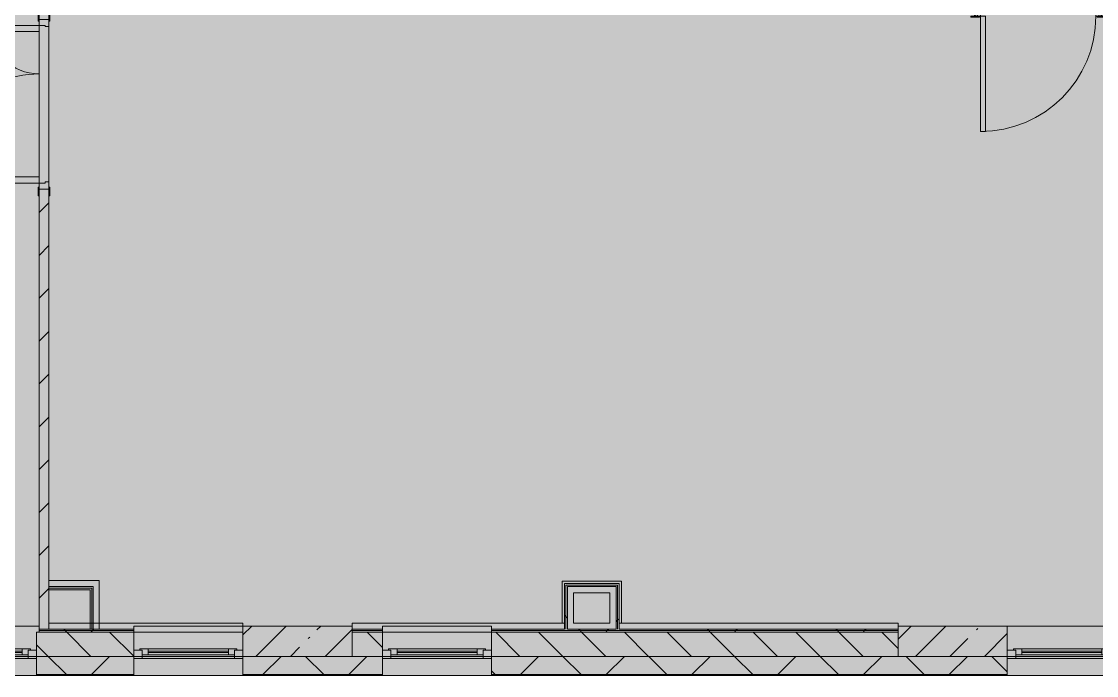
# Model space of a CAD drawing. Header units: millimetres. Extents: x 81548 to 272142, y -8553 to 29000.
# Drawn here: x 236937 to 245797, y -258 to 5138 of the extents above; entities that cross this region are included whole.
import ezdxf

# ---------------------------------------------------------------- set-up
doc = ezdxf.new("R2010")
doc.units = ezdxf.units.MM
doc.layers.add('A-DETL-GENF-2', color=7, linetype='Continuous', lineweight=9, true_color=0xc0c0c0, transparency=0.4)
for name, color, linetype, lineweight, true_color in [('A-DOOR-1', 7, 'Continuous', 5, 0xb7b7b7), ('A-DOOR-2', 7, 'Continuous', 5, 0xe2e2e2), ('A-DOOR-3', 7, 'Continuous', 5, 0xaaaaaa), ('A-DOOR-FRAM-1', 7, 'Continuous', 5, 0xe2e2e2), ('A-DOOR-FRAM-2', 7, 'Continuous', 5, 0xb7b7b7), ('A-DOOR-FRAM-3', 7, 'Continuous', 5, 0xaaaaaa), ('A-FLOR-2', 7, 'Continuous', 5, 0xb7b7b7), ('A-GLAZ-2', 7, 'Continuous', 5, 0x737373), ('A-WALL-4', 7, 'Continuous', 5, 0x737373), ('A-WALL-5', 7, 'Continuous', 9, 0x737373), ('I-WALL-2', 7, 'Continuous', 5, 0xe7e7e7), ('I-WALL-3', 7, 'Continuous', 9, 0xe7e7e7), ('I-WALL-5', 7, 'Continuous', 5, 0x737373), ('S-COLS-4', 7, 'Continuous', 5, 0x737373)]:
    doc.layers.add(name, color=color, linetype=linetype, lineweight=lineweight, true_color=true_color)
for name, color, linetype, lineweight in [('A-WALL-3', 7, 'Continuous', 5), ('I-WALL-4', 7, 'Continuous', 5), ('S-COLS-3', 7, 'Continuous', 5)]:
    doc.layers.add(name, color=color, linetype=linetype, lineweight=lineweight)
pattern_1 = [(45, (145131.5, 0), (-530.33, 530.33), []), (135, (145131.5, 0), (-530.33, -530.33), [])]

# ---------------------------------------------------------------- blocks, each defined once
blk = doc.blocks.new('120_Окно_СКБ_1Ст - 120_Окно_СКБ_1Ст 900х2500_h_ с форточкой-V82-2_10_3_птичка')
at = {"layer": 'A-GLAZ-2'}
for p, q in [((-450, -127), (-450, -57)), ((-450, -57), (-380, -57)), ((450, -57), (-450, -57)), ((-380, -57), (-380, -127)), ((380, -87), (-380, -87)), ((-380, -87), (-380, -127)), ((-330, -137), (-330, -87)), ((330, -137), (330, -87)), ((380, -127), (380, -57)), ((380, -57), (450, -57)), ((380, -127), (380, -87)), ((450, -57), (450, -127)), ((-380, -127), (-450, -127)), ((-450, -127), (-400, -127)), ((-380, -127), (-400, -127)), ((-400, -127), (-400, -137)), ((-400, -137), (400, -137)), ((400, -137), (-400, -137)), ((-330, -107), (330, -107)), ((330, -117), (-330, -117)), ((450, -127), (380, -127)), ((400, -127), (380, -127)), ((400, -127), (450, -127)), ((400, -137), (400, -127))]:
    blk.add_line(p, q, dxfattribs=at)
blk = doc.blocks.new('120_Окно_СКБ_1Ст - 120_Окно_СКБ_1Ст 900х2500_h_ с форточкой-22876038-2_10_3_птичка')
at = {"layer": 'A-GLAZ-2'}
for p, q in [((-450, -127), (-450, -57)), ((-450, -57), (-380, -57)), ((450, -57), (-450, -57)), ((-380, -57), (-380, -127)), ((380, -87), (-380, -87)), ((-380, -87), (-380, -127)), ((-330, -137), (-330, -87)), ((330, -137), (330, -87)), ((380, -127), (380, -57)), ((380, -57), (450, -57)), ((380, -127), (380, -87)), ((450, -57), (450, -127)), ((-380, -127), (-450, -127)), ((-450, -127), (-400, -127)), ((-380, -127), (-400, -127)), ((-400, -127), (-400, -137)), ((-400, -137), (400, -137)), ((400, -137), (-400, -137)), ((-330, -107), (330, -107)), ((330, -117), (-330, -117)), ((450, -127), (380, -127)), ((400, -127), (380, -127)), ((400, -127), (450, -127)), ((400, -137), (400, -127))]:
    blk.add_line(p, q, dxfattribs=at)
blk = doc.blocks.new('BSC_Колонна _Прямоугольная - 250х900-23282983-2_10_3_птичка')
at = {"layer": 'S-COLS-3'}
h = blk.add_hatch(dxfattribs=at)
h.set_pattern_fill('FP_103', color=256, style=0, pattern_type=2)
h.set_pattern_definition([(45, (-99480, -25), (-285.1231, 285.1231), []), (45, (-99194.88, -25), (-285.1231, 285.1231), [504.031, -100.806, 16.764, -84.042])])
h.paths.add_polyline_path([(450, -125), (450, 125), (-450, 125), (-450, -125), (376.4, -125)])
at = {"layer": 'S-COLS-4'}
for p, q in [((450, 125), (-450, 125)), ((-450, 125), (-450, -125)), ((450, -125), (450, 125)), ((-450, -125), (450, -125))]:
    blk.add_line(p, q, dxfattribs=at)
blk = doc.blocks.new('110_Дверь_СКБ_1Ст_Внутренняя1 - Д-7а_л__950x2100h_Туалет-V83-2_10_3_птичка')
at = {"layer": 'A-DOOR-2'}
h = blk.add_hatch(color=256, dxfattribs=at)
h.paths.add_polyline_path([(487.5, 110), (487.5, 70), (477.5, 70), (477.5, 30), (512.5, 30), (512.5, 110)])
h.paths.add_polyline_path([(-462.5, 110), (-487.5, 110), (-487.5, 30), (-452.5, 30), (-452.5, 70), (-462.5, 70)])
at = {"layer": 'A-DOOR-3'}
h = blk.add_hatch(dxfattribs=at)
h.set_pattern_fill('FP_104', color=256, style=0, pattern_type=2)
h.set_pattern_definition([(135, (1776.41, 174.685), (-14.14214, -14.14214), []), (225, (1776.41, 174.685), (14.14214, -14.14214), [])])
h.paths.add_polyline_path([(537.5, 110), (512.5, 110), (512.5, -110), (537.5, -110)])
at = {"layer": 'A-DOOR-FRAM-1'}
for points in [[(447.5, 1060), (447.5, 110), (487.5, 110), (487.5, 1060)], [(-542.5, 118), (-542.5, 110), (-472.5, 110), (-472.5, 118)], [(567.5, 118), (497.5, 118), (497.5, 110), (567.5, 110)], [(-472.5, 30), (-487.5, 30), (-487.5, -110), (-472.5, -110)], [(512.5, 30), (497.5, 30), (497.5, -110), (512.5, -110)], [(-542.5, -110), (-542.5, -118), (-472.5, -118), (-472.5, -110)], [(567.5, -110), (497.5, -110), (497.5, -118), (567.5, -118)]]:
    blk.add_hatch(color=256, dxfattribs=at).paths.add_polyline_path(points)
at = {"layer": 'A-DOOR-FRAM-3'}
h = blk.add_hatch(dxfattribs=at)
h.set_pattern_fill('FP_105', color=256, style=0, pattern_type=2)
h.set_pattern_definition([(45, (-346.384, 174.685), (-14.1421, 14.1421), []), (135, (-346.384, 174.685), (-14.1421, -14.1421), [])])
h.paths.add_polyline_path([(-487.5, 110), (-512.5, 110), (-512.5, -110), (-487.5, -110)])
at = {"layer": 'A-DOOR-1'}
for p, q in [((487.5, 1060), (447.5, 1060)), ((447.5, 1060), (447.5, 110)), ((487.5, 110), (487.5, 1060)), ((447.5, 110), (487.5, 110))]:
    blk.add_line(p, q, dxfattribs=at)
blk.add_arc((487.5, 110), 950, 90, 180, dxfattribs=at)
at = {"layer": 'A-DOOR-FRAM-2'}
for p, q in [((-472.5, 118), (-542.5, 118)), ((-542.5, 118), (-542.5, 110)), ((-542.5, 110), (-472.5, 110)), ((-487.5, 110), (-512.5, 110)), ((-512.5, 110), (-512.5, -110)), ((-462.5, 110), (-487.5, 110)), ((-487.5, 110), (-487.5, 30)), ((-487.5, -110), (-487.5, 110)), ((-472.5, 110), (-487.5, 110)), ((-487.5, 110), (-487.5, 109)), ((-487.5, 109), (-472.5, 109)), ((-472.5, 110), (-472.5, 118)), ((-472.5, 109), (-472.5, 110)), ((-462.5, 70), (-462.5, 110)), ((487.5, 110), (487.5, 70)), ((512.5, 110), (487.5, 110)), ((567.5, 118), (497.5, 118)), ((497.5, 118), (497.5, 110)), ((512.5, 110), (497.5, 110)), ((497.5, 110), (497.5, 109)), ((497.5, 110), (567.5, 110)), ((497.5, 109), (512.5, 109)), ((512.5, 30), (512.5, 110)), ((537.5, 110), (512.5, 110)), ((512.5, 110), (512.5, -110)), ((512.5, 109), (512.5, 110)), ((537.5, -110), (537.5, 110)), ((567.5, 110), (567.5, 118)), ((-487.5, 30), (-452.5, 30)), ((-472.5, 30), (-487.5, 30)), ((-487.5, 30), (-487.5, -110)), ((-472.5, -110), (-472.5, 30)), ((-452.5, 70), (-462.5, 70)), ((-452.5, 30), (-452.5, 70)), ((487.5, 70), (477.5, 70)), ((477.5, 70), (477.5, 30)), ((477.5, 30), (512.5, 30)), ((512.5, 30), (497.5, 30)), ((497.5, 30), (497.5, -110)), ((512.5, -110), (512.5, 30)), ((-472.5, -110), (-542.5, -110)), ((-542.5, -110), (-542.5, -118)), ((-542.5, -118), (-472.5, -118)), ((-512.5, -110), (-487.5, -110)), ((-487.5, -110), (-472.5, -110)), ((-472.5, -118), (-472.5, -110)), ((497.5, -110), (512.5, -110)), ((567.5, -110), (497.5, -110)), ((497.5, -110), (497.5, -118)), ((497.5, -118), (567.5, -118)), ((512.5, -110), (537.5, -110)), ((567.5, -118), (567.5, -110))]:
    blk.add_line(p, q, dxfattribs=at)
blk = doc.blocks.new('110_Дверь_СКБ_2Ст - Д-5_п_ Из игровой в коридор-32215844-2_10_3_птичка')
at = {"layer": 'A-DOOR-2'}
for points in [[(-637.5, 40), (-587.5, 40), (-587.5, 940), (-637.5, 940)], [(612.5, 440), (612.5, 40), (662.5, 40), (662.5, 440)]]:
    blk.add_hatch(color=256, dxfattribs=at).paths.add_polyline_path(points)
h = blk.add_hatch(color=256, dxfattribs=at)
h.paths.add_polyline_path([(-687.5, 40), (-687.5, -40), (-627.5, -40), (-627.5, -10), (-637.5, -10), (-637.5, 40)])
h.paths.add_polyline_path([(652.5, -40), (712.5, -40), (712.5, 40), (662.5, 40), (662.5, -10), (652.5, -10)])
at = {"layer": 'A-DOOR-FRAM-1'}
for points in [[(-742.5, 40), (-672.5, 40), (-672.5, 48), (-742.5, 48)], [(697.5, 40), (767.5, 40), (767.5, 48), (697.5, 48)], [(-742.5, -48), (-672.5, -48), (-672.5, -40), (-742.5, -40)], [(697.5, -48), (767.5, -48), (767.5, -40), (697.5, -40)]]:
    blk.add_hatch(color=256, dxfattribs=at).paths.add_polyline_path(points)
at = {"layer": 'A-DOOR-1'}
for p, q in [((-637.5, 940), (-637.5, 40)), ((-587.5, 940), (-637.5, 940)), ((-587.5, 40), (-587.5, 940)), ((662.5, 440), (612.5, 440)), ((612.5, 440), (612.5, 40)), ((662.5, 40), (662.5, 440)), ((-637.5, 40), (-587.5, 40)), ((612.5, 40), (662.5, 40))]:
    blk.add_line(p, q, dxfattribs=at)
for centre, radius, start, end in [((-637.5, 40), 900, 0, 90), ((662.5, 40), 400, 90, 180)]:
    blk.add_arc(centre, radius, start, end, dxfattribs=at)
at = {"layer": 'A-DOOR-FRAM-2'}
for p, q in [((-672.5, 48), (-742.5, 48)), ((-742.5, 48), (-742.5, 40)), ((-742.5, 40), (-672.5, 40)), ((-637.5, 40), (-687.5, 40)), ((-687.5, 40), (-687.5, -40)), ((-672.5, 40), (-672.5, 48)), ((-637.5, -10), (-637.5, 40)), ((662.5, 40), (662.5, -10)), ((712.5, 40), (662.5, 40)), ((767.5, 48), (697.5, 48)), ((697.5, 48), (697.5, 40)), ((697.5, 40), (767.5, 40)), ((712.5, -40), (712.5, 40)), ((767.5, 40), (767.5, 48)), ((-672.5, -40), (-742.5, -40)), ((-742.5, -40), (-742.5, -48)), ((-742.5, -48), (-672.5, -48)), ((-672.5, -39), (-687.5, -39)), ((-687.5, -39), (-687.5, -40)), ((-687.5, -40), (-627.5, -40)), ((-687.5, -40), (-672.5, -40)), ((-672.5, -40), (-672.5, -39)), ((-672.5, -48), (-672.5, -40)), ((-627.5, -10), (-637.5, -10)), ((-627.5, -40), (-627.5, -10)), ((662.5, -10), (652.5, -10)), ((652.5, -10), (652.5, -40)), ((652.5, -40), (712.5, -40)), ((712.5, -39), (697.5, -39)), ((697.5, -39), (697.5, -40)), ((697.5, -40), (712.5, -40)), ((767.5, -40), (697.5, -40)), ((697.5, -40), (697.5, -48)), ((697.5, -48), (767.5, -48)), ((712.5, -40), (712.5, -39)), ((767.5, -48), (767.5, -40))]:
    blk.add_line(p, q, dxfattribs=at)
blk = doc.blocks.new('BSC_Колонна _Прямоугольная - 250х900-V84-2_10_3_птичка')
at = {"layer": 'S-COLS-3'}
h = blk.add_hatch(dxfattribs=at)
h.set_pattern_fill('FP_106', color=256, style=0, pattern_type=2)
h.set_pattern_definition([(45, (-94080, -25), (-285.1231, 285.1231), []), (45, (-93794.88, -25), (-285.1231, 285.1231), [504.031, -100.806, 16.764, -84.042])])
h.paths.add_polyline_path([(450, -125), (450, 125), (-450, 125), (-450, -125), (205.3, -125)])
at = {"layer": 'S-COLS-4'}
for p, q in [((450, 125), (-450, 125)), ((-450, 125), (-450, -125)), ((450, -125), (450, 125)), ((-450, -125), (450, -125))]:
    blk.add_line(p, q, dxfattribs=at)
blk = doc.blocks.new('120_Окно_СКБ_1Ст - 120_Окно_СКБ_1Ст 900х2500_h_ с форточкой-V127-2_10_3_птичка')
at = {"layer": 'A-GLAZ-2'}
for p, q in [((-450, -127), (-450, -57)), ((-450, -57), (-380, -57)), ((450, -57), (-450, -57)), ((-380, -57), (-380, -127)), ((380, -87), (-380, -87)), ((-380, -87), (-380, -127)), ((-330, -137), (-330, -87)), ((330, -137), (330, -87)), ((380, -127), (380, -57)), ((380, -57), (450, -57)), ((380, -127), (380, -87)), ((450, -57), (450, -127)), ((-380, -127), (-450, -127)), ((-450, -127), (-404.9, -127)), ((-380, -127), (-400, -127)), ((-400, -127), (-400, -137)), ((-400, -137), (400, -137)), ((400, -137), (-400, -137)), ((-330, -107), (330, -107)), ((330, -117), (-330, -117)), ((450, -127), (380, -127)), ((400, -127), (380, -127)), ((400, -127), (450, -127)), ((400, -137), (400, -127))]:
    blk.add_line(p, q, dxfattribs=at)

msp = doc.modelspace()

# ---------------------------------------------------------------- hatches: boundary and pattern name
at = {"layer": 'A-DETL-GENF-2'}
msp.add_hatch(color=256, dxfattribs=at).paths.add_polyline_path([(268200.9, -258), (270369.5, -258), (270369.5, 21558), (238439.5, 21558), (238439.5, 27348), (229991.5, 27348), (229991.5, 5750), (234333.5, 5750), (234333.5, -258), (267272.4, -258)])
at = {"layer": 'A-WALL-3'}
h = msp.add_hatch(dxfattribs=at)
h.set_pattern_fill('FP_65', color=256, style=0, pattern_type=2)
h.set_pattern_definition([(135, (145131.52, 0), (-176.7767, -176.7767), [])])
h.paths.add_polyline_path([(267961.5, -100), (267961.5, 100), (267161.5, 100), (267161.5, -100), (267272.4, -100)])
h.paths.add_polyline_path([(254737.4, -100), (255361.5, -100), (255361.5, 100), (254061.5, 100), (254061.5, -100), (254273.1, -100)])
h.paths.add_polyline_path([(264461.5, -100), (264461.5, 100), (263961.5, 100), (263961.5, -100)])
h.paths.add_polyline_path([(258561.5, -100), (258811.5, -100), (258811.5, 100), (258561.5, 100)])
h.paths.add_polyline_path([(259844.3, -100), (260761.5, -100), (260761.5, 100), (259711.5, 100), (259711.5, -100)])
h.paths.add_polyline_path([(244161.5, -100), (244161.5, 100), (240811.5, 100), (240811.5, -100), (244059.4, -100)])
h.paths.add_polyline_path([(245961.5, -100), (246861.5, -100), (246861.5, 100), (245961.5, 100)])
h.paths.add_polyline_path([(249961.5, -100), (249961.5, 100), (248911.5, 100), (248911.5, -100), (249630.5, -100)])
h.paths.add_polyline_path([(247773.5, -100), (248011.5, -100), (248011.5, 100), (247761.5, 100), (247761.5, -100)])
h.paths.add_polyline_path([(239911.5, -100), (239911.5, 100), (239661.5, 100), (239661.5, -100), (239881.1, -100)])
h.paths.add_polyline_path([(237861.5, -100), (237861.5, 100), (237061.5, 100), (237061.5, -100), (237559.8, -100)])
h = msp.add_hatch(dxfattribs=at)
h.set_pattern_fill('FP_55', color=256, style=0, pattern_type=2)
h.set_pattern_definition([(45, (145131.5, 0), (-353.5534, 353.5534), []), (135, (145131.5, 0), (-353.5534, -353.5534), [])])
h.paths.add_polyline_path([(265361.5, -250), (266261.5, -250), (266261.5, -100), (265361.5, -100)])
h.paths.add_polyline_path([(267161.5, -250), (267961.5, -250), (267961.5, -100), (267161.5, -100)])
h.paths.add_polyline_path([(270058, -250), (270211.5, -250), (270211.5, -100), (268861.5, -100), (268861.5, -250), (269129.5, -250)])
h.paths.add_polyline_path([(255201.7, -250), (255361.5, -250), (255361.5, -100), (254061.5, -100), (254061.5, -250), (254737.4, -250)])
h.paths.add_polyline_path([(257661.5, -250), (258811.5, -250), (258811.5, -100), (257661.5, -100)])
h.paths.add_polyline_path([(259711.5, -250), (260761.5, -250), (260761.5, -100), (259711.5, -100)])
h.paths.add_polyline_path([(252416.1, -250), (253161.5, -250), (253161.5, -100), (252261.5, -100), (252261.5, -250)])
h.paths.add_polyline_path([(263061.5, -250), (264461.5, -250), (264461.5, -100), (263061.5, -100)])
h.paths.add_polyline_path([(240811.5, -250), (245061.5, -250), (245061.5, -100), (240811.5, -100)])
h.paths.add_polyline_path([(249961.5, -250), (249961.5, -100), (248911.5, -100), (248911.5, -250), (249630.5, -250)])
h.paths.add_polyline_path([(239911.5, -250), (239911.5, -100), (238761.5, -100), (238761.5, -250), (239881.1, -250)])
h.paths.add_polyline_path([(245961.5, -250), (248011.5, -250), (248011.5, -100), (245961.5, -100)])
h.paths.add_polyline_path([(237861.5, -250), (237861.5, -100), (237061.5, -100), (237061.5, -250), (237559.8, -250)])
h.paths.add_polyline_path([(236161.5, -250), (236161.5, -100), (234341.5, -100), (234341.5, -250), (235702.7, -250)])
at = {"layer": 'I-WALL-2'}
for points in [[(241486.5, 175), (241486.5, 475), (241436.5, 475), (241436.5, 175)], [(241786.5, 425), (241836.5, 425), (241836.5, 475), (241486.5, 475), (241486.5, 425)], [(241836.5, 175), (241836.5, 425), (241786.5, 425), (241786.5, 175)]]:
    msp.add_hatch(color=256, dxfattribs=at).paths.add_polyline_path(points)
at = {"layer": 'I-WALL-3'}
for points in [[(237577.5, 475), (237577.5, 525), (237161.5, 525), (237161.5, 475), (237559.8, 475)], [(237559.8, 125), (237577.5, 125), (237577.5, 475), (237527.5, 475), (237527.5, 125)], [(237161.5, 125), (237861.5, 125), (237861.5, 150), (238761.5, 150), (238761.5, 175), (237161.5, 175)]]:
    msp.add_hatch(color=256, dxfattribs=at).paths.add_polyline_path(points)
h = msp.add_hatch(color=256, dxfattribs=at)
h.paths.add_polyline_path([(244161.5, 125), (244161.5, 175), (241861.5, 175), (241861.5, 125), (244059.4, 125)])
h.paths.add_polyline_path([(239911.5, 125), (239911.5, 150), (240811.5, 150), (240811.5, 125), (241411.5, 125), (241411.5, 175), (239661.5, 175), (239661.5, 125), (239881.1, 125)])
h.paths.add_polyline_path([(241436.5, 125), (241836.5, 125), (241836.5, 175), (241436.5, 175)])
at = {"layer": 'I-WALL-4'}
h = msp.add_hatch(dxfattribs=at)
h.set_pattern_fill('FP_67', color=256, style=0, pattern_type=2)
h.set_pattern_definition([(45, (145131.52, 0), (-176.7767, 176.7767), [])])
h.paths.add_polyline_path([(237161.5, 125), (237161.5, 3755), (237081.5, 3755), (237081.5, 125), (237095.5, 125)])
h.paths.add_polyline_path([(237131.5, 5155), (237161.5, 5155), (237161.5, 10400), (237081.5, 10400), (237081.5, 5155)])
h = msp.add_hatch(dxfattribs=at)
h.set_pattern_fill('FP_167', color=256, style=0, pattern_type=2)
h.set_pattern_definition(pattern_1)
h.paths.add_polyline_path([(241411.5, 125), (241424, 125), (241424, 500), (241411.5, 500), (241411.5, 175)])
h = msp.add_hatch(dxfattribs=at)
h.set_pattern_fill('FP_167', color=256, style=0, pattern_type=2)
h.set_pattern_definition(pattern_1)
h.paths.add_polyline_path([(241424, 125), (241436.5, 125), (241436.5, 487.5), (241424, 487.5), (241424, 175)])
h = msp.add_hatch(dxfattribs=at)
h.set_pattern_fill('FP_167', color=256, style=0, pattern_type=2)
h.set_pattern_definition(pattern_1)
h.paths.add_polyline_path([(241836.5, 125), (241849, 125), (241849, 475), (241836.5, 475), (241836.5, 175)])
h = msp.add_hatch(dxfattribs=at)
h.set_pattern_fill('FP_167', color=256, style=0, pattern_type=2)
h.set_pattern_definition(pattern_1)
h.paths.add_polyline_path([(241849, 125), (241861.5, 125), (241861.5, 487.5), (241849, 487.5), (241849, 175)])
h = msp.add_hatch(dxfattribs=at)
h.set_pattern_fill('FP_167', color=256, style=0, pattern_type=2)
h.set_pattern_definition(pattern_1)
h.paths.add_polyline_path([(237861.5, 112.5), (237861.5, 125), (237081.5, 125), (237081.5, 112.5), (237559.8, 112.5)])
h = msp.add_hatch(dxfattribs=at)
h.set_pattern_fill('FP_167', color=256, style=0, pattern_type=2)
h.set_pattern_definition(pattern_1)
h.paths.add_polyline_path([(237227.3, 100), (237861.5, 100), (237861.5, 112.5), (237081.5, 112.5), (237081.5, 100), (237161.5, 100)])
h = msp.add_hatch(dxfattribs=at)
h.set_pattern_fill('FP_167', color=256, style=0, pattern_type=2)
h.set_pattern_definition(pattern_1)
h.paths.add_polyline_path([(241738.1, 112.5), (244161.5, 112.5), (244161.5, 125), (240811.5, 125), (240811.5, 112.5), (241273.9, 112.5)])
h.paths.add_polyline_path([(239911.5, 112.5), (239911.5, 125), (239661.5, 125), (239661.5, 112.5), (239881.1, 112.5)])
h = msp.add_hatch(dxfattribs=at)
h.set_pattern_fill('FP_167', color=256, style=0, pattern_type=2)
h.set_pattern_definition(pattern_1)
h.paths.add_polyline_path([(244059.4, 100), (244161.5, 100), (244161.5, 112.5), (240811.5, 112.5), (240811.5, 100), (243130.9, 100)])
h.paths.add_polyline_path([(239881.1, 100), (239911.5, 100), (239911.5, 112.5), (239661.5, 112.5), (239661.5, 100)])

# ---------------------------------------------------------------- linework, layer by layer
at = {"layer": 'A-FLOR-2'}
for p, q in [((241391.5, 174.2), (241391.5, 520)), ((241391.5, 520), (241881.5, 520)), ((241881.5, 520), (241881.5, 174.6))]:
    msp.add_line(p, q, dxfattribs=at)
at = {"layer": 'A-WALL-4'}
for p, q in [((237081.5, 100), (237061.5, 100)), ((237061.5, 100), (237061.5, -258)), ((237861.5, -258), (237861.5, 100)), ((239911.5, -258), (239911.5, 100)), ((240811.5, 100), (240811.5, -258)), ((236181.5, -100), (237061.5, -100)), ((237861.5, -100), (238761.5, -100)), ((238761.5, -100), (238761.5, -258)), ((239911.5, -100), (240811.5, -100)), ((245061.5, -258), (245061.5, -100)), ((245061.5, -100), (245961.5, -100)), ((234333.5, -258), (237861.5, -258)), ((237861.5, -258), (252261.5, -258))]:
    msp.add_line(p, q, dxfattribs=at)
at = {"layer": 'A-WALL-5'}
for p, q in [((237527.5, 475), (237161.5, 475)), ((237515, 462.5), (237161.5, 462.5)), ((237515, 125), (237515, 462.5)), ((237527.5, 125), (237527.5, 475)), ((241424, 487.5), (241424, 125)), ((241849, 487.5), (241424, 487.5)), ((241436.5, 475), (241436.5, 125)), ((241836.5, 475), (241436.5, 475)), ((241836.5, 125), (241836.5, 475)), ((241849, 125), (241849, 487.5)), ((237081.5, 125), (237861.5, 125)), ((237081.5, 112.5), (237861.5, 112.5)), ((237081.5, 100), (237861.5, 100)), ((237161.5, 175), (237161.5, 125)), ((239661.5, 125), (239911.5, 125)), ((239661.5, 112.5), (239911.5, 112.5)), ((239911.5, 100), (239661.5, 100)), ((240811.5, 125), (241411.5, 125)), ((240811.5, 112.5), (244161.5, 112.5)), ((244161.5, 100), (240811.5, 100)), ((241411.5, 175), (241411.5, 125)), ((241436.5, 125), (241836.5, 125)), ((241861.5, 175), (241861.5, 125)), ((241861.5, 125), (244161.5, 125)), ((237061.5, -100), (237861.5, -100)), ((237861.5, -100), (237061.5, -100)), ((239661.5, -100), (239911.5, -100)), ((239911.5, -100), (239661.5, -100)), ((240811.5, -100), (244161.5, -100)), ((244161.5, -100), (240811.5, -100)), ((237061.5, -250), (237861.5, -250)), ((237061.5, -253), (237861.5, -253)), ((238761.5, -250), (239911.5, -250)), ((238761.5, -253), (239911.5, -253)), ((240811.5, -250), (245061.5, -250)), ((240811.5, -253), (245061.5, -253))]:
    msp.add_line(p, q, dxfattribs=at)
at = {"layer": 'I-WALL-5'}
for p, q in [((237081.5, 3855), (237081.5, 5055)), ((237161.5, 5095), (237161.5, 3815)), ((237081.5, 3700), (237081.5, 100)), ((237161.5, 175), (237161.5, 3700)), ((237577.5, 525), (237161.5, 525)), ((237161.5, 450), (237502.5, 450)), ((237502.5, 450), (237502.5, 125)), ((237577.5, 125), (237577.5, 525)), ((241411.5, 500), (241411.5, 175)), ((241861.5, 500), (241411.5, 500)), ((241861.5, 175), (241861.5, 500)), ((241486.5, 175), (241486.5, 425)), ((241486.5, 425), (241786.5, 425)), ((241786.5, 425), (241786.5, 175)), ((236181.5, 150), (237081.5, 150)), ((238761.5, 175), (237161.5, 175)), ((237861.5, 100), (237861.5, 150)), ((237861.5, 150), (238761.5, 150)), ((238761.5, 100), (237861.5, 100)), ((238761.5, 150), (238761.5, 175)), ((241411.5, 175), (239661.5, 175)), ((239661.5, 175), (239661.5, 150)), ((239911.5, 100), (239911.5, 150)), ((239911.5, 150), (240811.5, 150)), ((240811.5, 100), (239911.5, 100)), ((240811.5, 150), (240811.5, 100)), ((241786.5, 175), (241486.5, 175)), ((244161.5, 175), (241861.5, 175)), ((244161.5, 150), (244161.5, 175)), ((245061.5, 150), (246721.5, 150))]:
    msp.add_line(p, q, dxfattribs=at)

# ---------------------------------------------------------------- block references
at = {"layer": 'A-DOOR-1'}
for name, p, rotation in [('110_Дверь_СКБ_1Ст_Внутренняя1 - Д-7а_л__950x2100h_Туалет-V83-2_10_3_птичка', (245329, 5290), 180), ('110_Дверь_СКБ_2Ст - Д-5_п_ Из игровой в коридор-32215844-2_10_3_птичка', (237121.5, 4442.5), 89.99999999999991)]:
    msp.add_blockref(name, p, dxfattribs=dict(at, rotation=rotation))
at = {"layer": 'A-GLAZ-2', "rotation": 180}
for name, p in [('120_Окно_СКБ_1Ст - 120_Окно_СКБ_1Ст 900х2500_h_ с форточкой-V82-2_10_3_птичка', (236611.5, -175)), ('120_Окно_СКБ_1Ст - 120_Окно_СКБ_1Ст 900х2500_h_ с форточкой-22876038-2_10_3_птичка', (238311.5, -175)), ('120_Окно_СКБ_1Ст - 120_Окно_СКБ_1Ст 900х2500_h_ с форточкой-22876038-2_10_3_птичка', (240361.5, -175)), ('120_Окно_СКБ_1Ст - 120_Окно_СКБ_1Ст 900х2500_h_ с форточкой-V127-2_10_3_птичка', (245511.5, -175))]:
    msp.add_blockref(name, p, dxfattribs=at)
at = {"layer": 'S-COLS-4'}
for name, p in [('BSC_Колонна _Прямоугольная - 250х900-V84-2_10_3_птичка', (239211.5, 25)), ('BSC_Колонна _Прямоугольная - 250х900-23282983-2_10_3_птичка', (244611.5, 25))]:
    msp.add_blockref(name, p, dxfattribs=at)

doc.saveas('drawing.dxf')
